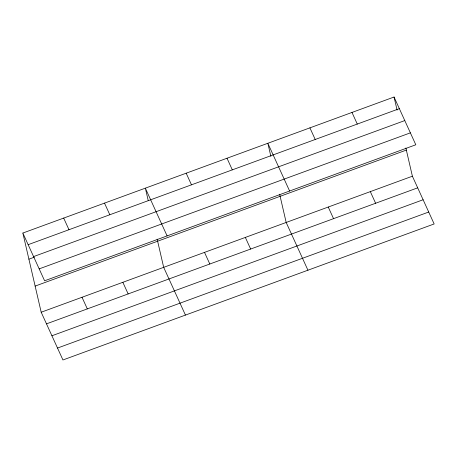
<?xml version="1.0" encoding="UTF-8"?>
<svg xmlns="http://www.w3.org/2000/svg" width="457" height="457" viewBox="0 0 457 457"><rect width="100%" height="100%" fill="white"/><g stroke="black" fill="none" stroke-linecap="round" stroke-linejoin="round"><path stroke-width="0.69" d="M22.85 233.047L394.054 97.027L415.813 144.772L44.609 280.792L22.85 233.047L41.187 312.228L62.946 359.973L434.15 223.953L412.391 176.208L405.862 148.005M28.151 244.678L399.355 108.652M33.584 256.594L404.788 120.574M28.9 259.176L34.258 257.217M39.176 268.876L410.38 132.85M35.132 286.099L406.342 150.079M41.187 312.228L412.391 176.208M46.483 323.859L417.692 187.833M51.915 335.775L423.119 199.755M57.513 348.057L428.717 212.031M351.987 112.439L357.283 124.07M370.319 191.62L375.62 203.251M309.915 127.857L315.216 139.482M328.252 207.038L333.547 218.663M289.607 191.02L267.848 143.275L270.87 156.34M307.938 270.201L286.179 222.456L279.65 194.254M227.015 158.236L232.31 169.861M245.346 237.417L250.647 249.042M186.182 173.197L191.477 184.828M204.513 252.378L209.814 264.009M167.108 235.909L145.349 188.158L148.217 200.537M185.445 315.09L163.68 267.339L157.151 239.142M104.516 203.125L109.817 214.75M122.853 282.306L128.149 293.931M63.683 218.086L68.984 229.711M82.02 297.267L87.316 308.892M394.054 97.027L397.082 110.091"/></g></svg>
